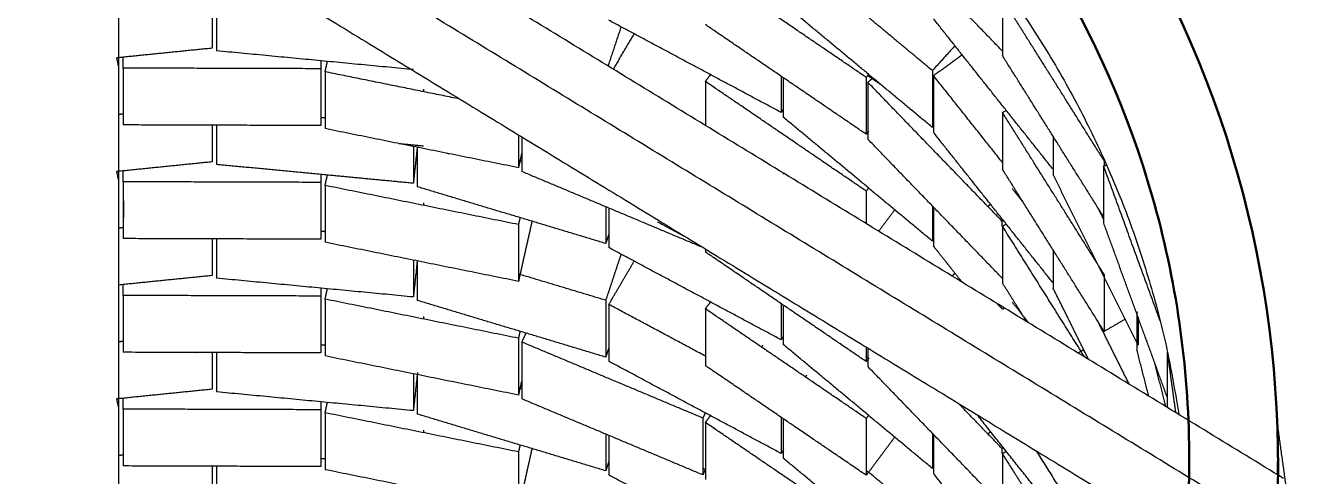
# Model space of a CAD drawing. Header units: millimetres. Extents: x 507.9 to 541, y 40.2 to 69.3.
# Drawn here: x 518.271 to 519.629, y 47.18 to 47.655 of the extents above; entities that cross this region are included whole.
import ezdxf

# ---------------------------------------------------------------- set-up
doc = ezdxf.new("R2010")
doc.units = ezdxf.units.MM
doc.layers.add('Make2D$Visible$ClippingPlaneIntersections', color=7, linetype='Continuous', lineweight=50, true_color=0x000000)
doc.layers.add('Make2D$Visible$Curves', color=7, linetype='Continuous', true_color=0x000000)

msp = doc.modelspace()

# ---------------------------------------------------------------- linework, layer by layer
at = {"layer": 'Make2D$Visible$ClippingPlaneIntersections'}
for points, knots in [([(517.73448, 46.35869), (517.75639, 46.34479), (517.79005, 46.31692), (517.86065, 46.26156), (517.90443, 46.23181), (517.99494, 46.18676), (518.03813, 46.16935), (518.12774, 46.13579), (518.17398, 46.12081), (518.31819, 46.08602), (518.41636, 46.07709), (518.61219, 46.08346), (518.70978, 46.09975), (519.0165, 46.19413), (519.20816, 46.32397), (519.48595, 46.6698), (519.57141, 46.88529), (519.60666, 47.32754), (519.55643, 47.55402), (519.33386, 47.94233), (519.16383, 48.10167), (518.76572, 48.29519), (518.53607, 48.33095), (518.24193, 48.28822), (518.1678, 48.27013), (518.04702, 48.22597), (517.99975, 48.20396), (517.92488, 48.16343), (517.89535, 48.14591), (517.84973, 48.11771), (517.83238, 48.10747), (517.8117, 48.092)], [0.0131559, 0.0131559, 0.0131559, 0.0131559, 0.1344761, 0.1344761, 0.2689522, 0.2689522, 0.4034284, 0.4034284, 0.5379045, 0.5379045, 0.8068567, 0.8068567, 1.075809, 1.075809, 1.6838934, 1.6838934, 2.2919777, 2.2919777, 2.9000621, 2.9000621, 3.5081465, 3.5081465, 4.1162308, 4.1162308, 4.3255544, 4.3255544, 4.4658468, 4.4658468, 4.5632175, 4.5632175, 4.6204916, 4.6204916, 4.6204916, 4.6204916]), ([(517.77336, 46.44461), (517.80147, 46.42897), (517.86379, 46.37786), (517.94864, 46.31129), (518.08481, 46.24999), (518.21674, 46.2026), (518.38508, 46.17368), (518.52939, 46.17007), (518.76356, 46.2027), (518.95645, 46.28093), (519.14911, 46.41911), (519.27042, 46.54048), (519.39683, 46.73076), (519.4847, 46.96065), (519.51028, 47.23878), (519.44692, 47.59731), (519.24764, 47.90496), (518.99553, 48.08281), (518.80465, 48.16979), (518.604, 48.21791), (518.40925, 48.21963), (518.23512, 48.19177), (518.0719, 48.14125), (517.94728, 48.06863), (517.87874, 48.02509), (517.86787, 48.01695)], [0, 0, 0, 0, 0.1053017, 0.2246957, 0.3404339, 0.5474497, 0.6448521, 0.8516959, 0.9771653, 1.3533951, 1.4581278, 1.6882091, 1.8629582, 2.1407679, 2.4168087, 2.6904739, 3.222547, 3.4586171, 3.6094879, 3.8497344, 4.0716799, 4.1887066, 4.3782432, 4.5797126, 4.6204916, 4.6204916, 4.6204916, 4.6204916])]:
    msp.add_open_spline(points, degree=3, knots=knots, dxfattribs=at)
at = {"layer": 'Make2D$Visible$Curves', "color": 18, "lineweight": -3, "true_color": 0x000000}
for points, weights in [([(520.46733, 45.49105), (520.32272, 48.41324), (517.55483, 49.36129)], [1, 0.780787676095, 0.889708882536]), ([(519.59179, 47.18163), (519.59187, 47.18839), (519.59187, 47.19515)], [0.988628601141, 0.990363211034, 0.992137350088])]:
    msp.add_rational_spline(points, weights, degree=2, dxfattribs=at)
msp.add_rational_spline([(518.28525, 48.09879), (518.5568, 48.15069), (518.81747, 48.0586), (519.39739, 47.85371), (519.48779, 47.24534)], [0.911419337796, 0.921548507902, 1, 0.84076586184, 0.963002016598], degree=2, knots=[3.0054959, 3.0054959, 3.0054959, 3.5973988, 3.5973988, 4.7987928, 4.7987928, 4.7987928], dxfattribs=at)
for points in [[(518.29896, 47.98692), (517.88975, 47.0046), (517.48054, 46.02228)], [(518.2837, 47.96834), (517.87449, 46.98602), (517.46528, 46.0037)], [(517.51149, 45.96302), (517.9269, 46.96133), (518.34232, 47.95963)], [(519.59839, 47.1776), (518.96792, 47.56257), (518.33745, 47.94754)], [(519.59821, 47.1176), (518.9578, 47.50864), (518.31738, 47.89968)], [(518.36866, 47.79816), (518.92566, 47.45805), (519.48267, 47.11794)], [(518.36892, 47.79818), (518.36892, 46.98867), (518.36892, 46.17916)], [(519.30115, 47.62924), (519.23041, 47.70248), (519.15966, 47.77572)], [(519.15798, 47.60086), (519.07312, 47.65873), (518.98826, 47.7166)], [(519.30171, 47.68387), (519.30171, 47.65387), (519.30171, 47.62387)], [(519.40907, 47.51277), (519.35539, 47.59832), (519.30171, 47.68387)], [(518.46762, 47.67043), (518.46762, 47.65107), (518.46762, 47.63171)], [(518.47243, 47.66998), (518.47243, 47.64946), (518.47243, 47.62894)], [(519.22776, 47.54809), (519.14911, 47.61351), (519.07047, 47.67893)], [(519.22776, 47.60809), (519.19287, 47.63711), (519.15798, 47.66614)], [(518.89921, 47.65434), (518.89238, 47.63373), (518.88555, 47.61312)], [(519.06821, 47.56387), (518.97727, 47.61255), (518.88632, 47.66124)], [(519.15798, 47.54086), (519.07312, 47.59873), (518.98826, 47.6566)], [(519.35505, 47.50396), (519.29199, 47.58339), (519.22892, 47.66281)], [(518.8912, 47.60957), (518.90224, 47.62841), (518.91328, 47.64726)], [(518.46762, 47.63171), (518.41745, 47.62663), (518.36728, 47.62154)], [(518.68004, 47.60913), (518.57624, 47.61903), (518.47243, 47.62894)], [(519.2519, 47.6347), (519.23983, 47.6214), (519.22776, 47.60809)], [(519.22892, 47.60281), (519.24411, 47.61392), (519.2593, 47.62502)], [(519.30196, 47.62996), (519.30156, 47.6296), (519.30115, 47.62924)], [(518.36689, 47.6215), (518.36778, 47.61727), (518.36866, 47.61304)], [(518.37373, 47.61072), (518.37378, 47.61646), (518.37382, 47.62221)], [(518.58252, 47.61858), (518.58248, 47.61433), (518.58245, 47.61008)], [(518.58692, 47.60682), (518.58818, 47.61242), (518.58943, 47.61802)], [(519.40847, 47.45372), (519.35509, 47.5388), (519.30171, 47.62387)], [(518.37373, 47.61072), (518.37373, 47.58072), (518.37373, 47.55072)], [(518.58245, 47.61008), (518.47809, 47.6104), (518.37373, 47.61072)], [(518.58245, 47.61008), (518.58245, 47.58008), (518.58245, 47.55008)], [(518.58692, 47.60682), (518.58692, 47.57682), (518.58692, 47.54682)], [(518.72914, 47.57805), (518.65803, 47.59244), (518.58692, 47.60682)], [(518.98826, 47.5966), (518.99102, 47.60031), (518.99378, 47.60401)], [(519.06821, 47.60207), (519.06821, 47.58297), (519.06821, 47.56387)], [(519.07047, 47.60054), (519.07047, 47.57973), (519.07047, 47.55893)], [(519.16041, 47.60412), (519.15919, 47.60249), (519.15798, 47.60086)], [(519.15798, 47.60086), (519.15798, 47.57086), (519.15798, 47.54086)], [(519.15959, 47.60275), (519.16647, 47.59806), (519.17335, 47.59337)], [(519.15966, 47.59572), (519.1624, 47.59815), (519.16514, 47.60058)], [(519.22776, 47.60809), (519.22776, 47.57809), (519.22776, 47.54809)], [(519.22892, 47.60281), (519.22892, 47.57281), (519.22892, 47.54281)], [(519.30171, 47.51114), (519.26531, 47.55698), (519.22892, 47.60281)], [(518.69082, 47.58865), (518.69067, 47.58726), (518.69051, 47.58587)], [(519.15798, 47.48086), (519.07312, 47.53873), (518.98826, 47.5966)], [(518.98826, 47.5966), (518.98826, 47.57337), (518.98826, 47.55015)], [(519.15966, 47.59572), (519.15966, 47.56572), (519.15966, 47.53572)], [(519.30115, 47.44924), (519.23041, 47.52248), (519.15966, 47.59572)], [(518.37376, 47.5622), (518.37136, 47.56196), (518.36897, 47.56171)], [(518.58708, 47.558), (518.58478, 47.55822), (518.58248, 47.55844)], [(519.07049, 47.56776), (519.06935, 47.56581), (519.06821, 47.56387)], [(519.22776, 47.42809), (519.14911, 47.49351), (519.07047, 47.55893)], [(519.22776, 47.5608), (519.22834, 47.56032), (519.22892, 47.55983)], [(519.30171, 47.56387), (519.30368, 47.56501), (519.30565, 47.56615)], [(519.30171, 47.56387), (519.30171, 47.53387), (519.30171, 47.50387)], [(519.40907, 47.39277), (519.35539, 47.47832), (519.30171, 47.56387)], [(518.58245, 47.55008), (518.47809, 47.5504), (518.37373, 47.55072)], [(518.46762, 47.55044), (518.46762, 47.53108), (518.46762, 47.51171)], [(518.47243, 47.55042), (518.47243, 47.52968), (518.47243, 47.50894)], [(518.79097, 47.50555), (518.68895, 47.52618), (518.58692, 47.54682)], [(519.16045, 47.54418), (519.15922, 47.54252), (519.15798, 47.54086)], [(519.22912, 47.54959), (519.22844, 47.54884), (519.22776, 47.54809)], [(518.66478, 47.53113), (518.6778, 47.52989), (518.69082, 47.52865)], [(518.79097, 47.5403), (518.79097, 47.52292), (518.79097, 47.50555)], [(518.79465, 47.53805), (518.79465, 47.51977), (518.79465, 47.50148)], [(519.30115, 47.38924), (519.23041, 47.46248), (519.15966, 47.53572)], [(519.35505, 47.38396), (519.29199, 47.46339), (519.22892, 47.54281)], [(519.35507, 47.53883), (519.35507, 47.5187), (519.35507, 47.49856)], [(518.68004, 47.52798), (518.68004, 47.50856), (518.68004, 47.48913)], [(518.68411, 47.52675), (518.68208, 47.50794), (518.68004, 47.48913)], [(518.68416, 47.52668), (518.68416, 47.50607), (518.68416, 47.48547)], [(518.71581, 47.5209), (518.71656, 47.52067), (518.71731, 47.52045)], [(518.79465, 47.52195), (518.79369, 47.51767), (518.79273, 47.5134)], [(518.46762, 47.51171), (518.41717, 47.5066), (518.36672, 47.50149)], [(518.58936, 47.49778), (518.5309, 47.50336), (518.47243, 47.50894)], [(518.79491, 47.51215), (518.79294, 47.51274), (518.79097, 47.51333)], [(518.79261, 47.51284), (518.79179, 47.50919), (518.79097, 47.50555)], [(519.40907, 47.33277), (519.35539, 47.41832), (519.30171, 47.50387)], [(519.40847, 47.50741), (519.41015, 47.50798), (519.41183, 47.50854)], [(519.40847, 47.50741), (519.40847, 47.47741), (519.40847, 47.44741)], [(519.4683, 47.3433), (519.43839, 47.42536), (519.40847, 47.50741)], [(519.40907, 47.51277), (519.40907, 47.51019), (519.40907, 47.50761)], [(518.36688, 47.50156), (518.36777, 47.4973), (518.36866, 47.49304)], [(518.37373, 47.49072), (518.37378, 47.49646), (518.37382, 47.50221)], [(518.37373, 47.49072), (518.37373, 47.46072), (518.37373, 47.43072)], [(518.58245, 47.49008), (518.47809, 47.4904), (518.37373, 47.49072)], [(518.58252, 47.49843), (518.58248, 47.49426), (518.58245, 47.49008)], [(518.58245, 47.49008), (518.58245, 47.46008), (518.58245, 47.43008)], [(518.58692, 47.48682), (518.58815, 47.4923), (518.58938, 47.49778)], [(518.68004, 47.48913), (518.63484, 47.49344), (518.58963, 47.49775)], [(518.98552, 47.4213), (518.89009, 47.46139), (518.79465, 47.50148)], [(519.07047, 47.49893), (519.07088, 47.49939), (519.0713, 47.49985)], [(519.44478, 47.31832), (519.39992, 47.40844), (519.35507, 47.49856)], [(518.58692, 47.48682), (518.58692, 47.45682), (518.58692, 47.42682)], [(518.79097, 47.44555), (518.68895, 47.46618), (518.58692, 47.48682)], [(518.88306, 47.42563), (518.78361, 47.45555), (518.68416, 47.48547)], [(519.16048, 47.48421), (519.15923, 47.48253), (519.15798, 47.48086)], [(519.15798, 47.48086), (519.15798, 47.46369), (519.15798, 47.44652)], [(519.31207, 47.48359), (519.31772, 47.47647), (519.32337, 47.46936)], [(518.3742, 47.43072), (518.37435, 47.45073), (518.37451, 47.47073)], [(518.58275, 47.47009), (518.58299, 47.47009), (518.58323, 47.47009)], [(518.69082, 47.46865), (518.69067, 47.46726), (518.69051, 47.46587)], [(518.88306, 47.46434), (518.88306, 47.44498), (518.88306, 47.42563)], [(518.88632, 47.46297), (518.88632, 47.44211), (518.88632, 47.42124)], [(519.22776, 47.46522), (519.22776, 47.44665), (519.22776, 47.42809)], [(519.22892, 47.46402), (519.22892, 47.44342), (519.22892, 47.42281)], [(519.28626, 47.46472), (519.28774, 47.4658), (519.28921, 47.46688)], [(519.40847, 47.45126), (519.40551, 47.45721), (519.40255, 47.46316)], [(518.79261, 47.45284), (518.79179, 47.44919), (518.79097, 47.44555)], [(518.80526, 47.44922), (518.79812, 47.41738), (518.79097, 47.38555)], [(518.93751, 47.4486), (518.95225, 47.44071), (518.967, 47.43281)], [(519.18801, 47.46118), (519.17963, 47.44992), (519.17124, 47.43866)], [(519.30247, 47.4504), (519.30181, 47.44982), (519.30115, 47.44924)], [(519.30115, 47.44924), (519.30115, 47.44656), (519.30115, 47.44387)], [(518.37382, 47.44221), (518.37124, 47.44194), (518.36866, 47.44168)], [(518.58699, 47.43801), (518.58472, 47.43822), (518.58245, 47.43844)], [(518.79097, 47.44555), (518.79097, 47.41555), (518.79097, 47.38555)], [(518.88632, 47.43545), (518.88469, 47.43054), (518.88306, 47.42563)], [(519.30171, 47.44387), (519.30372, 47.44504), (519.30574, 47.44621)], [(519.30171, 47.44387), (519.30171, 47.41387), (519.30171, 47.38387)], [(519.38829, 47.30589), (519.345, 47.37488), (519.30171, 47.44387)], [(519.47542, 47.26377), (519.44195, 47.35559), (519.40847, 47.44741)], [(518.58245, 47.43008), (518.47809, 47.4304), (518.37373, 47.43072)], [(518.46762, 47.43043), (518.46762, 47.41107), (518.46762, 47.39171)], [(518.47243, 47.43042), (518.47243, 47.40968), (518.47243, 47.38894)], [(518.79097, 47.38555), (518.68895, 47.40618), (518.58692, 47.42682)], [(519.06821, 47.32387), (518.97727, 47.37255), (518.88632, 47.42124)], [(519.22914, 47.4296), (519.22845, 47.42885), (519.22776, 47.42809)], [(519.25915, 47.38474), (519.24403, 47.40378), (519.22892, 47.42281)], [(518.68004, 47.40798), (518.68004, 47.38856), (518.68004, 47.36913)], [(518.89935, 47.41474), (518.89121, 47.39019), (518.88306, 47.36563)], [(518.98826, 47.41983), (518.98826, 47.41822), (518.98826, 47.4166)], [(519.15798, 47.30086), (519.07312, 47.35873), (518.98826, 47.4166)], [(519.35507, 47.41883), (519.35507, 47.3987), (519.35507, 47.37856)], [(519.39713, 47.41471), (519.3966, 47.41432), (519.39608, 47.41394)], [(518.68416, 47.40715), (518.6821, 47.38814), (518.68004, 47.36913)], [(518.68416, 47.40734), (518.68416, 47.3864), (518.68416, 47.36547)], [(518.88632, 47.36124), (518.89979, 47.38424), (518.91327, 47.40723)], [(519.25157, 47.39434), (519.25012, 47.39274), (519.24867, 47.39114)], [(518.46762, 47.39171), (518.41851, 47.38674), (518.36941, 47.38176)], [(518.37373, 47.37072), (518.37378, 47.37646), (518.37382, 47.38221)], [(518.68004, 47.36913), (518.57624, 47.37903), (518.47243, 47.38894)], [(518.88306, 47.36563), (518.83702, 47.37948), (518.79097, 47.39333)], [(519.30183, 47.38984), (519.30149, 47.38954), (519.30115, 47.38924)], [(519.30115, 47.38959), (519.30115, 47.38941), (519.30115, 47.38924)], [(519.32726, 47.34316), (519.31448, 47.36351), (519.30171, 47.38387)], [(519.40907, 47.39277), (519.40907, 47.36277), (519.40907, 47.33277)], [(518.37373, 47.37072), (518.37373, 47.34072), (518.37373, 47.31072)], [(518.58245, 47.37008), (518.47809, 47.3704), (518.37373, 47.37072)], [(518.58252, 47.37843), (518.58248, 47.37426), (518.58245, 47.37008)], [(518.58245, 47.37008), (518.58245, 47.34008), (518.58245, 47.31008)], [(518.58692, 47.36682), (518.58817, 47.3724), (518.58943, 47.37799)], [(518.58692, 47.36682), (518.58692, 47.33682), (518.58692, 47.30682)], [(518.79097, 47.32555), (518.68895, 47.34618), (518.58692, 47.36682)], [(519.39253, 47.3033), (519.3738, 47.34093), (519.35507, 47.37856)], [(518.88306, 47.30563), (518.78361, 47.33555), (518.68416, 47.36547)], [(518.88306, 47.36563), (518.88306, 47.33563), (518.88306, 47.30563)], [(518.88632, 47.36124), (518.88632, 47.33124), (518.88632, 47.30124)], [(518.98838, 47.30661), (518.93735, 47.33392), (518.88632, 47.36124)], [(518.98826, 47.3566), (518.99102, 47.36031), (518.99378, 47.36402)], [(518.98826, 47.3566), (518.98826, 47.3266), (518.98826, 47.2966)], [(519.15798, 47.24086), (519.07312, 47.29873), (518.98826, 47.3566)], [(519.06821, 47.36207), (519.06821, 47.34297), (519.06821, 47.32387)], [(519.07047, 47.36054), (519.07047, 47.33973), (519.07047, 47.31893)], [(519.29577, 47.36234), (519.29879, 47.35922), (519.30181, 47.35609)], [(519.30222, 47.35638), (519.30283, 47.35683), (519.30345, 47.35728)], [(519.31207, 47.36359), (519.32067, 47.35276), (519.32927, 47.34193)], [(518.69082, 47.34865), (518.69068, 47.34742), (518.69055, 47.34619)], [(519.43543, 47.27711), (519.41899, 47.31013), (519.40255, 47.34316)], [(519.43163, 47.34583), (519.42035, 47.3393), (519.40907, 47.33277)], [(519.44404, 47.35302), (519.44365, 47.35279), (519.44325, 47.35256)], [(519.44365, 47.35312), (519.44365, 47.33308), (519.44365, 47.31303)], [(519.44478, 47.34782), (519.44478, 47.33307), (519.44478, 47.31832)], [(518.79261, 47.33284), (518.79179, 47.32919), (518.79097, 47.32555)], [(518.79465, 47.32148), (518.79683, 47.3262), (518.799, 47.33092)], [(519.0705, 47.32777), (519.06936, 47.32582), (519.06821, 47.32387)], [(518.37408, 47.32223), (518.37154, 47.32197), (518.369, 47.32172)], [(518.58692, 47.31801), (518.58471, 47.31822), (518.58251, 47.31843)], [(518.79097, 47.32555), (518.79097, 47.29555), (518.79097, 47.26555)], [(518.79465, 47.32148), (518.79465, 47.29148), (518.79465, 47.26148)], [(518.98552, 47.2413), (518.89009, 47.28139), (518.79465, 47.32148)], [(518.88632, 47.31545), (518.88469, 47.31054), (518.88306, 47.30563)], [(519.04755, 47.31621), (519.04828, 47.31719), (519.04901, 47.31817)], [(519.22776, 47.18809), (519.14911, 47.25351), (519.07047, 47.31893)], [(519.15798, 47.3162), (519.15798, 47.30853), (519.15798, 47.30086)], [(519.15966, 47.31538), (519.15966, 47.30555), (519.15966, 47.29572)], [(519.38186, 47.31027), (519.38477, 47.31195), (519.38768, 47.31363)], [(519.45614, 47.26409), (519.4499, 47.28856), (519.44365, 47.31303)], [(519.45444, 47.32277), (519.45405, 47.32259), (519.45365, 47.32241)], [(518.58245, 47.31008), (518.47809, 47.3104), (518.37373, 47.31072)], [(518.45034, 47.31049), (518.45045, 47.3105), (518.45056, 47.31051)], [(518.46762, 47.31043), (518.46762, 47.29107), (518.46762, 47.27171)], [(518.47243, 47.31042), (518.47243, 47.28968), (518.47243, 47.26894)], [(518.79097, 47.26555), (518.68895, 47.28618), (518.58692, 47.30682)], [(519.06821, 47.20387), (518.97727, 47.25255), (518.88632, 47.30124)], [(519.15966, 47.30474), (519.15882, 47.30544), (519.15798, 47.30614)], [(519.16072, 47.30453), (519.15935, 47.30269), (519.15798, 47.30086)], [(519.47417, 47.25345), (519.46832, 47.27637), (519.46247, 47.29928)], [(519.4755, 47.31048), (519.4755, 47.28208), (519.4755, 47.25368)], [(519.48467, 47.24704), (519.48073, 47.27567), (519.47679, 47.30429)], [(518.68441, 47.28944), (518.68222, 47.26928), (518.68004, 47.24913)], [(518.68004, 47.28798), (518.68004, 47.26856), (518.68004, 47.24913)], [(518.68416, 47.28715), (518.68416, 47.26631), (518.68416, 47.24547)], [(519.15798, 47.18086), (519.07312, 47.23873), (518.98826, 47.2966)], [(519.09385, 47.28471), (519.09464, 47.28559), (519.09544, 47.28646)], [(519.30115, 47.14924), (519.23041, 47.22248), (519.15966, 47.29572)], [(519.46614, 47.28692), (519.46652, 47.28705), (519.46691, 47.28718)], [(518.46762, 47.27171), (518.41715, 47.2666), (518.36668, 47.26148)], [(518.79465, 47.28195), (518.79281, 47.27375), (518.79097, 47.26555)], [(518.79465, 47.27223), (518.79281, 47.27278), (518.79097, 47.27333)], [(518.36689, 47.2615), (518.36778, 47.25727), (518.36866, 47.25304)], [(518.37373, 47.25072), (518.37377, 47.25625), (518.37382, 47.26178)], [(518.68004, 47.24913), (518.57624, 47.25903), (518.47243, 47.26894)], [(518.58252, 47.25843), (518.58248, 47.25426), (518.58245, 47.25008)], [(518.98552, 47.1813), (518.89009, 47.22139), (518.79465, 47.26148)], [(518.37373, 47.25072), (518.37373, 47.22072), (518.37373, 47.19072)], [(518.58245, 47.25008), (518.47809, 47.2504), (518.37373, 47.25072)], [(518.58245, 47.25008), (518.58245, 47.22008), (518.58245, 47.19008)], [(518.58692, 47.24682), (518.58815, 47.2523), (518.58938, 47.25778)], [(518.58692, 47.24682), (518.58692, 47.21682), (518.58692, 47.18682)], [(518.79097, 47.20555), (518.68895, 47.22618), (518.58692, 47.24682)], [(518.88306, 47.18563), (518.78361, 47.21555), (518.68416, 47.24547)], [(518.98807, 47.24684), (518.9868, 47.24407), (518.98552, 47.2413)], [(519.30115, 47.20924), (519.27815, 47.23306), (519.25514, 47.25688)], [(519.35505, 47.14396), (519.31505, 47.19434), (519.27505, 47.24472)], [(518.98552, 47.2413), (518.98552, 47.2113), (518.98552, 47.1813)], [(518.98826, 47.2366), (518.99109, 47.2404), (518.99393, 47.24421)], [(518.98826, 47.2366), (518.98826, 47.2066), (518.98826, 47.1766)], [(519.15798, 47.12086), (519.07312, 47.17873), (518.98826, 47.2366)], [(519.06821, 47.24207), (519.06821, 47.22297), (519.06821, 47.20387)], [(519.07047, 47.24054), (519.07047, 47.21973), (519.07047, 47.19893)], [(519.16048, 47.24421), (519.15923, 47.24253), (519.15798, 47.24086)], [(519.15798, 47.24086), (519.15798, 47.21086), (519.15798, 47.18086)], [(519.27772, 47.24317), (519.27736, 47.24278), (519.277, 47.24238)], [(519.59097, 47.23997), (519.5986, 47.18447), (519.60624, 47.12897)], [(518.58278, 47.23009), (518.583, 47.23009), (518.58323, 47.23009)], [(518.69082, 47.22865), (518.69067, 47.22726), (518.69051, 47.22587)], [(518.88306, 47.22434), (518.88306, 47.20498), (518.88306, 47.18563)], [(518.88632, 47.22297), (518.88632, 47.20211), (518.88632, 47.18124)], [(519.18802, 47.22119), (519.173, 47.20102), (519.15798, 47.18086)], [(519.22776, 47.22522), (519.22776, 47.20665), (519.22776, 47.18809)], [(519.22892, 47.22402), (519.22892, 47.20342), (519.22892, 47.18281)], [(519.28658, 47.22496), (519.28794, 47.22595), (519.2893, 47.22695)], [(518.79261, 47.21284), (518.79179, 47.20919), (518.79097, 47.20555)], [(518.80522, 47.20905), (518.7981, 47.1773), (518.79097, 47.14555)], [(518.79097, 47.20555), (518.79097, 47.17555), (518.79097, 47.14555)], [(519.07072, 47.20814), (519.06946, 47.206), (519.06821, 47.20387)], [(519.30262, 47.21054), (519.30189, 47.20989), (519.30115, 47.20924)], [(519.30115, 47.20924), (519.30115, 47.20656), (519.30115, 47.20387)], [(519.30171, 47.20387), (519.30382, 47.20509), (519.30593, 47.20632)], [(519.30171, 47.20387), (519.30171, 47.17387), (519.30171, 47.14387)], [(519.40907, 47.03277), (519.35539, 47.11832), (519.30171, 47.20387)], [(519.40907, 47.09277), (519.37341, 47.1496), (519.33775, 47.20643)], [(518.3738, 47.2022), (518.37157, 47.20198), (518.36935, 47.20175)], [(518.58245, 47.19008), (518.47809, 47.1904), (518.37373, 47.19072)], [(518.37419, 47.19052), (518.3742, 47.19062), (518.3742, 47.19072)], [(518.46762, 47.19043), (518.46762, 47.17107), (518.46762, 47.15171)], [(518.47243, 47.19042), (518.47243, 47.16968), (518.47243, 47.14894)], [(518.58697, 47.19801), (518.58471, 47.19822), (518.58245, 47.19844)], [(518.88632, 47.19545), (518.88469, 47.19054), (518.88306, 47.18563)], [(519.22776, 47.06809), (519.14911, 47.13351), (519.07047, 47.19893)], [(518.79097, 47.14555), (518.68895, 47.16618), (518.58692, 47.18682)], [(519.06821, 47.08387), (518.97727, 47.13255), (518.88632, 47.18124)], [(518.98826, 47.18667), (518.98689, 47.1874), (518.98552, 47.18814)], [(518.98805, 47.18678), (518.98678, 47.18404), (518.98552, 47.1813)], [(519.22776, 47.12809), (519.19287, 47.15711), (519.15798, 47.18614)], [(519.22892, 47.18937), (519.22834, 47.18873), (519.22776, 47.18809)], [(519.35505, 47.02396), (519.29199, 47.10339), (519.22892, 47.18281)]]:
    msp.add_open_spline(points, degree=2, dxfattribs=at)

doc.saveas('drawing.dxf')
